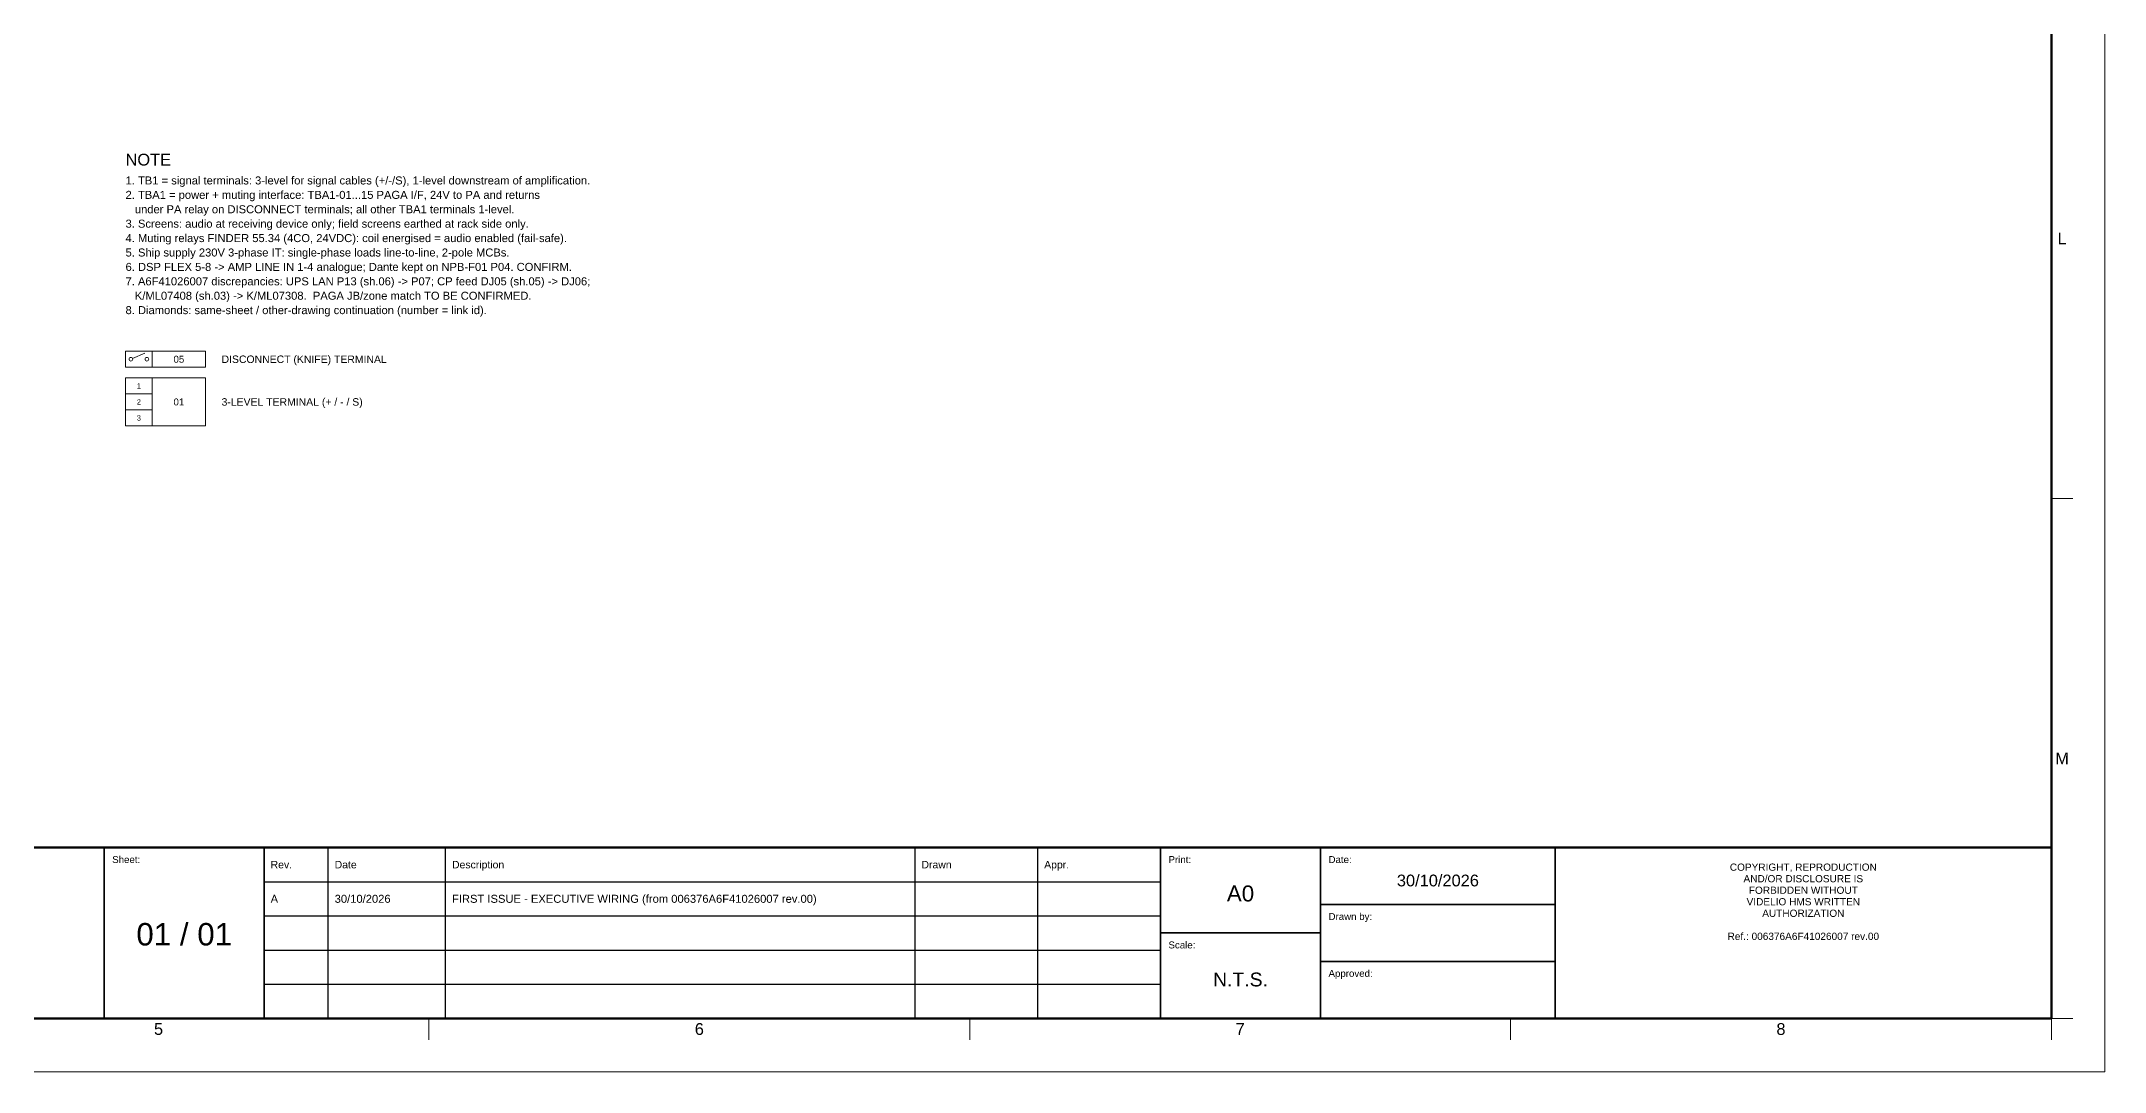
# Model space of a CAD drawing. Header units: millimetres. Extents: x 0 to 841, y 0 to 1189.
# Drawn here: x 454.2 to 841, y 0 to 193.1 of the extents above; entities that cross this region are included whole.
import ezdxf
from ezdxf.enums import TextEntityAlignment as Align

# ---------------------------------------------------------------- set-up
doc = ezdxf.new("R2010")
doc.units = ezdxf.units.MM
for name, color, linetype, lineweight, true_color in [('AV-FRAME', 7, 'Continuous', 70, 0x7800ff), ('AV-TITLE', 7, 'Continuous', 25, 0x7800ff), ('AV-ZONE', 7, 'Continuous', 18, 0x7800ff)]:
    doc.layers.add(name, color=color, linetype=linetype, lineweight=lineweight, true_color=true_color)
for name, color, linetype, lineweight in [('AV-NOTE', 7, 'Continuous', 18), ('AV-TB', 7, 'Continuous', 18), ('AV-TEXT', 7, 'Continuous', 18)]:
    doc.layers.add(name, color=color, linetype=linetype, lineweight=lineweight)
doc.styles.add('AV', font='arial.ttf')

msp = doc.modelspace()

# ---------------------------------------------------------------- linework, layer by layer
at = {"layer": 'AV-FRAME'}
for points in [[(20, 10), (831, 10), (831, 1179), (20, 1179)], [(20, 10), (831, 10), (831, 42), (20, 42)]]:
    msp.add_lwpolyline(points, close=True, dxfattribs=at)
at = {"layer": 'AV-TB'}
for p, q in [((471.3, 133.65), (473.6, 134.65)), ((475, 132), (475, 135)), ((475, 121), (475, 130)), ((470, 127), (475, 127)), ((470, 124), (475, 124))]:
    msp.add_line(p, q, dxfattribs=at)
for points in [[(470, 132), (485, 132), (485, 135), (470, 135)], [(470, 121), (485, 121), (485, 130), (470, 130)]]:
    msp.add_lwpolyline(points, close=True, dxfattribs=at)
for centre in [(471, 133.5), (474, 133.5)]:
    msp.add_circle(centre, 0.35, dxfattribs=at)
at = {"layer": 'AV-TITLE'}
for p, q in [((508, 10), (508, 42)), ((530, 10), (530, 42)), ((618, 10), (618, 42)), ((641, 10), (641, 42)), ((496, 35.6), (664, 35.6)), ((496, 29.2), (664, 29.2)), ((496, 22.8), (664, 22.8)), ((496, 16.4), (664, 16.4))]:
    msp.add_line(p, q, dxfattribs=at)
for points in [[(338, 10), (466, 10), (466, 42), (338, 42)], [(466, 10), (496, 10), (496, 42), (466, 42)], [(496, 10), (664, 10), (664, 42), (496, 42)], [(664, 26), (694, 26), (694, 42), (664, 42)], [(694, 31.33), (738, 31.33), (738, 42), (694, 42)], [(738, 10), (831, 10), (831, 42), (738, 42)], [(694, 20.67), (738, 20.67), (738, 31.33), (694, 31.33)], [(664, 10), (694, 10), (694, 26), (664, 26)], [(694, 10), (738, 10), (738, 20.67), (694, 20.67)]]:
    msp.add_lwpolyline(points, close=True, dxfattribs=at)
at = {"layer": 'AV-ZONE'}
for p, q in [((831, 107.42), (835, 107.42)), ((526.88, 10), (526.88, 6)), ((628.25, 10), (628.25, 6)), ((729.62, 10), (729.62, 6)), ((831, 10), (831, 6)), ((831, 10), (835, 10))]:
    msp.add_line(p, q, dxfattribs=at)
at = {"layer": 'AV-ZONE', "lineweight": 13}
msp.add_lwpolyline([(0, 0), (841, 0), (841, 1189), (0, 1189)], close=True, dxfattribs=at)

# ---------------------------------------------------------------- texts
at = {"layer": 'AV-NOTE', "style": 'AV'}
for s, p in [('1. TB1 = signal terminals: 3-level for signal cables (+/-/S), 1-level downstream of amplification.', (470, 167)), ('2. TBA1 = power + muting interface: TBA1-01...15 PAGA I/F, 24V to PA and returns', (470, 164.3)), ('3. Screens: audio at receiving device only; field screens earthed at rack side only.', (470, 158.9)), ('   under PA relay on DISCONNECT terminals; all other TBA1 terminals 1-level.', (470, 161.6)), ('4. Muting relays FINDER 55.34 (4CO, 24VDC): coil energised = audio enabled (fail-safe).', (470, 156.2)), ('5. Ship supply 230V 3-phase IT: single-phase loads line-to-line, 2-pole MCBs.', (470, 153.5)), ('6. DSP FLEX 5-8 -> AMP LINE IN 1-4 analogue; Dante kept on NPB-F01 P04. CONFIRM.', (470, 150.8)), ('7. A6F41026007 discrepancies: UPS LAN P13 (sh.06) -> P07; CP feed DJ05 (sh.05) -> DJ06;', (470, 148.1)), ('8. Diamonds: same-sheet / other-drawing continuation (number = link id).', (470, 142.7)), ('   K/ML07408 (sh.03) -> K/ML07308.  PAGA JB/zone match TO BE CONFIRMED.', (470, 145.4))]:
    msp.add_text(s, height=1.5, dxfattribs=at).set_placement(p, align=Align.MIDDLE_LEFT)
at = {"layer": 'AV-TB', "style": 'AV'}
for s, height, p in [('05', 1.3, (480, 133.5)), ('1', 1, (472.5, 128.5)), ('2', 1, (472.5, 125.5)), ('01', 1.3, (480, 125.5)), ('3', 1, (472.5, 122.5))]:
    msp.add_text(s, height=height, dxfattribs=at).set_placement(p, align=Align.MIDDLE_CENTER)
at = {"layer": 'AV-TEXT', "style": 'AV'}
msp.add_text('NOTE', height=2.2, dxfattribs=at).set_placement((470, 172), align=Align.TOP_LEFT)
for s, height, p in [('DISCONNECT (KNIFE) TERMINAL', 1.4, (488, 133.5)), ('3-LEVEL TERMINAL (+ / - / S)', 1.4, (488, 125.5)), ('A', 1.5, (497.2, 32.4)), ('30/10/2026', 1.5, (509.2, 32.4)), ('FIRST ISSUE - EXECUTIVE WIRING (from 006376A6F41026007 rev.00)', 1.5, (531.2, 32.4))]:
    msp.add_text(s, height=height, dxfattribs=at).set_placement(p, align=Align.MIDDLE_LEFT)
at = {"layer": 'AV-TEXT', "true_color": 0x7800ff, "style": 'AV'}
for s, p in [('Sheet:', (467.5, 40.4)), ('Print:', (665.5, 40.4)), ('Date:', (695.5, 40.4)), ('Drawn by:', (695.5, 29.73)), ('Scale:', (665.5, 24.4)), ('Approved:', (695.5, 19.07))]:
    msp.add_text(s, height=1.3, dxfattribs=at).set_placement(p, align=Align.TOP_LEFT)
for s, p in [('Rev.', (497.2, 38.8)), ('Date', (509.2, 38.8)), ('Description', (531.2, 38.8)), ('Drawn', (619.2, 38.8)), ('Appr.', (642.2, 38.8))]:
    msp.add_text(s, height=1.4, dxfattribs=at).set_placement(p, align=Align.MIDDLE_LEFT)
at = {"layer": 'AV-TEXT', "style": 'AV'}
for s, p in [('COPYRIGHT, REPRODUCTION', (784.5, 38.33)), ('AND/OR DISCLOSURE IS', (784.5, 36.17)), ('VIDELIO HMS WRITTEN', (784.5, 31.85)), ('FORBIDDEN WITHOUT', (784.5, 34.01)), ('AUTHORIZATION', (784.5, 29.69)), ('Ref.: 006376A6F41026007 rev.00', (784.5, 25.37))]:
    msp.add_text(s, height=1.35, dxfattribs=at).set_placement(p, align=Align.MIDDLE_CENTER)
for s, height, p in [('A0', 3, (679, 31)), ('30/10/2026', 2.2, (716, 34.07)), ('01 / 01', 4.2, (481, 22.4)), ('N.T.S.', 2.6, (679, 15.2))]:
    msp.add_text(s, height=height, dxfattribs=at).set_placement(p, align=Align.BOTTOM_CENTER)
at = {"layer": 'AV-ZONE', "true_color": 0x7800ff, "style": 'AV'}
for s, p in [('L', (833, 156.12)), ('M', (833, 58.71)), ('5', (476.19, 8)), ('6', (577.56, 8)), ('7', (678.94, 8)), ('8', (780.31, 8))]:
    msp.add_text(s, height=2.2, dxfattribs=at).set_placement(p, align=Align.MIDDLE_CENTER)

doc.saveas('drawing.dxf')
